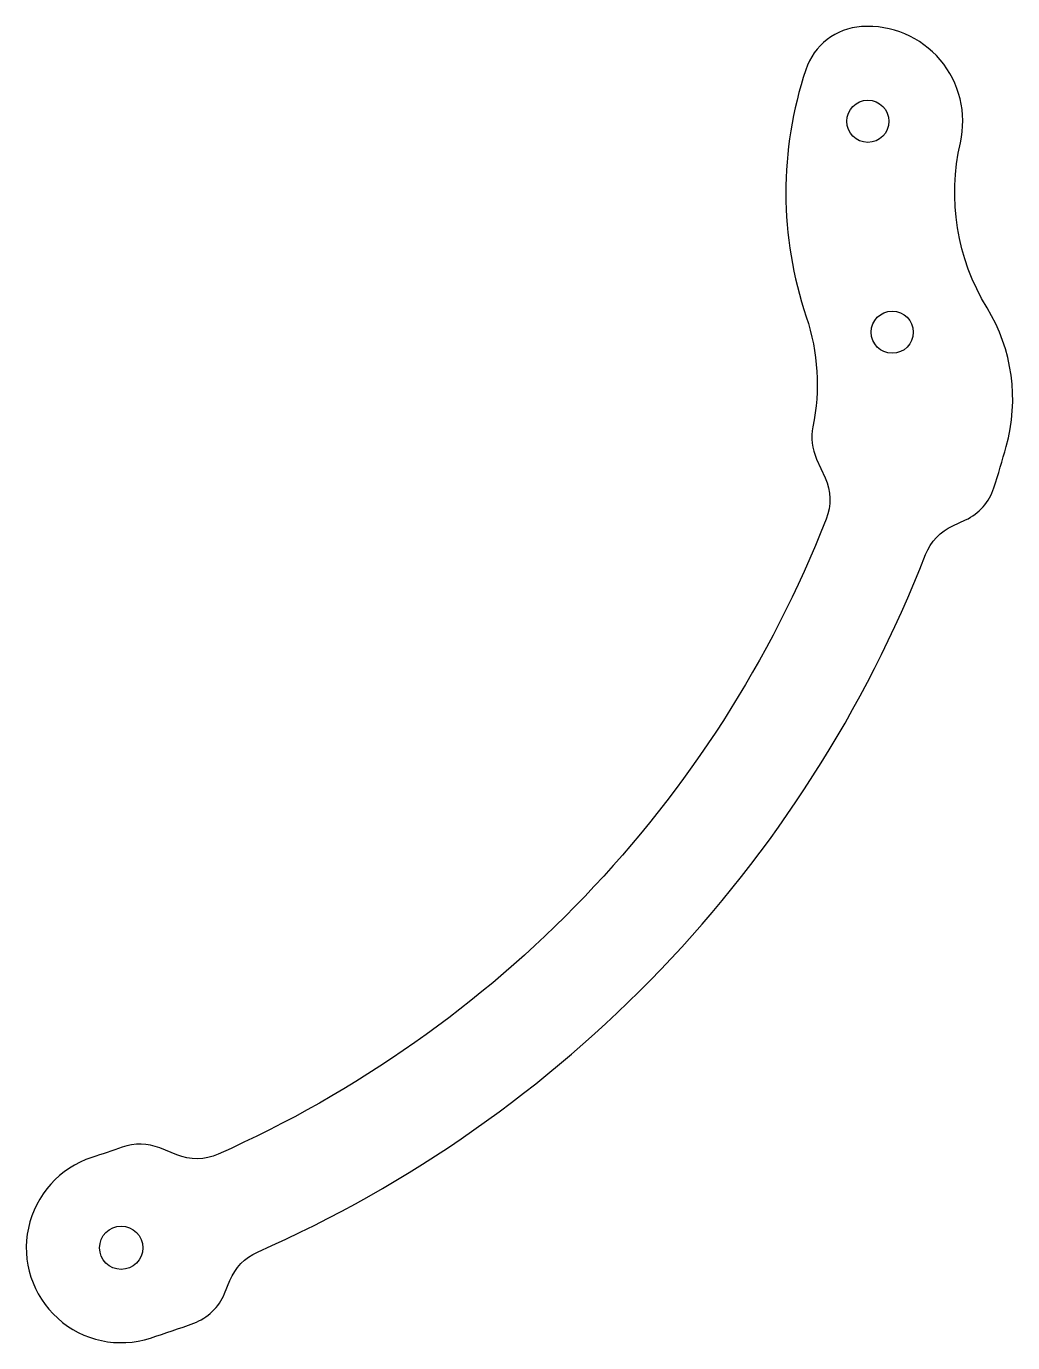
# Model space of a CAD drawing. Header units: millimetres. Extents: x -109 to -15, y -109 to 16.
import ezdxf

# ---------------------------------------------------------------- set-up
doc = ezdxf.new("R2010")
doc.units = ezdxf.units.MM
doc.layers.get('0').update_dxf_attribs({"linetype": 'CONTINUOUS'})

msp = doc.modelspace()

# ---------------------------------------------------------------- linework, layer by layer
msp.add_lwpolyline([(-19.97, -31.04, 0.212097), (-17.28, -28, 0.008249), (-16.11, -24.08, 0.207942), (-17.93, -10.93, -0.196159), (-20.46, 4.73, 0.502896), (-29.82, 15.74, 0.305218), (-35.12, 11.64, 0.162555), (-35.07, -11.79, -0.132555), (-34.44, -22.2, 0.159291), (-34.09, -25.28), (-33.28, -27.05, -0.203751), (-33.17, -30.96, -0.196866), (-90.84, -91.19, -0.204238), (-94.76, -91.25), (-96.36, -90.6, 0.184565), (-99.92, -90.52, -0.007153), (-102.8, -91.5, 1), (-97.24, -108.62, 0.008742), (-93.14, -107.21, 0.211678), (-90.22, -104.4), (-89.71, -103.16, -0.194362), (-87.1, -100.47, 0.198335), (-23.75, -34.32, -0.194785), (-21.17, -31.59)], format="xyb", close=True)
for centre, radius in [((-29.23, 6.76), 2), ((-26.92, -13.24), 2), ((-100.02, -100.06), 2.05)]:
    msp.add_circle(centre, radius)

doc.saveas('drawing.dxf')
